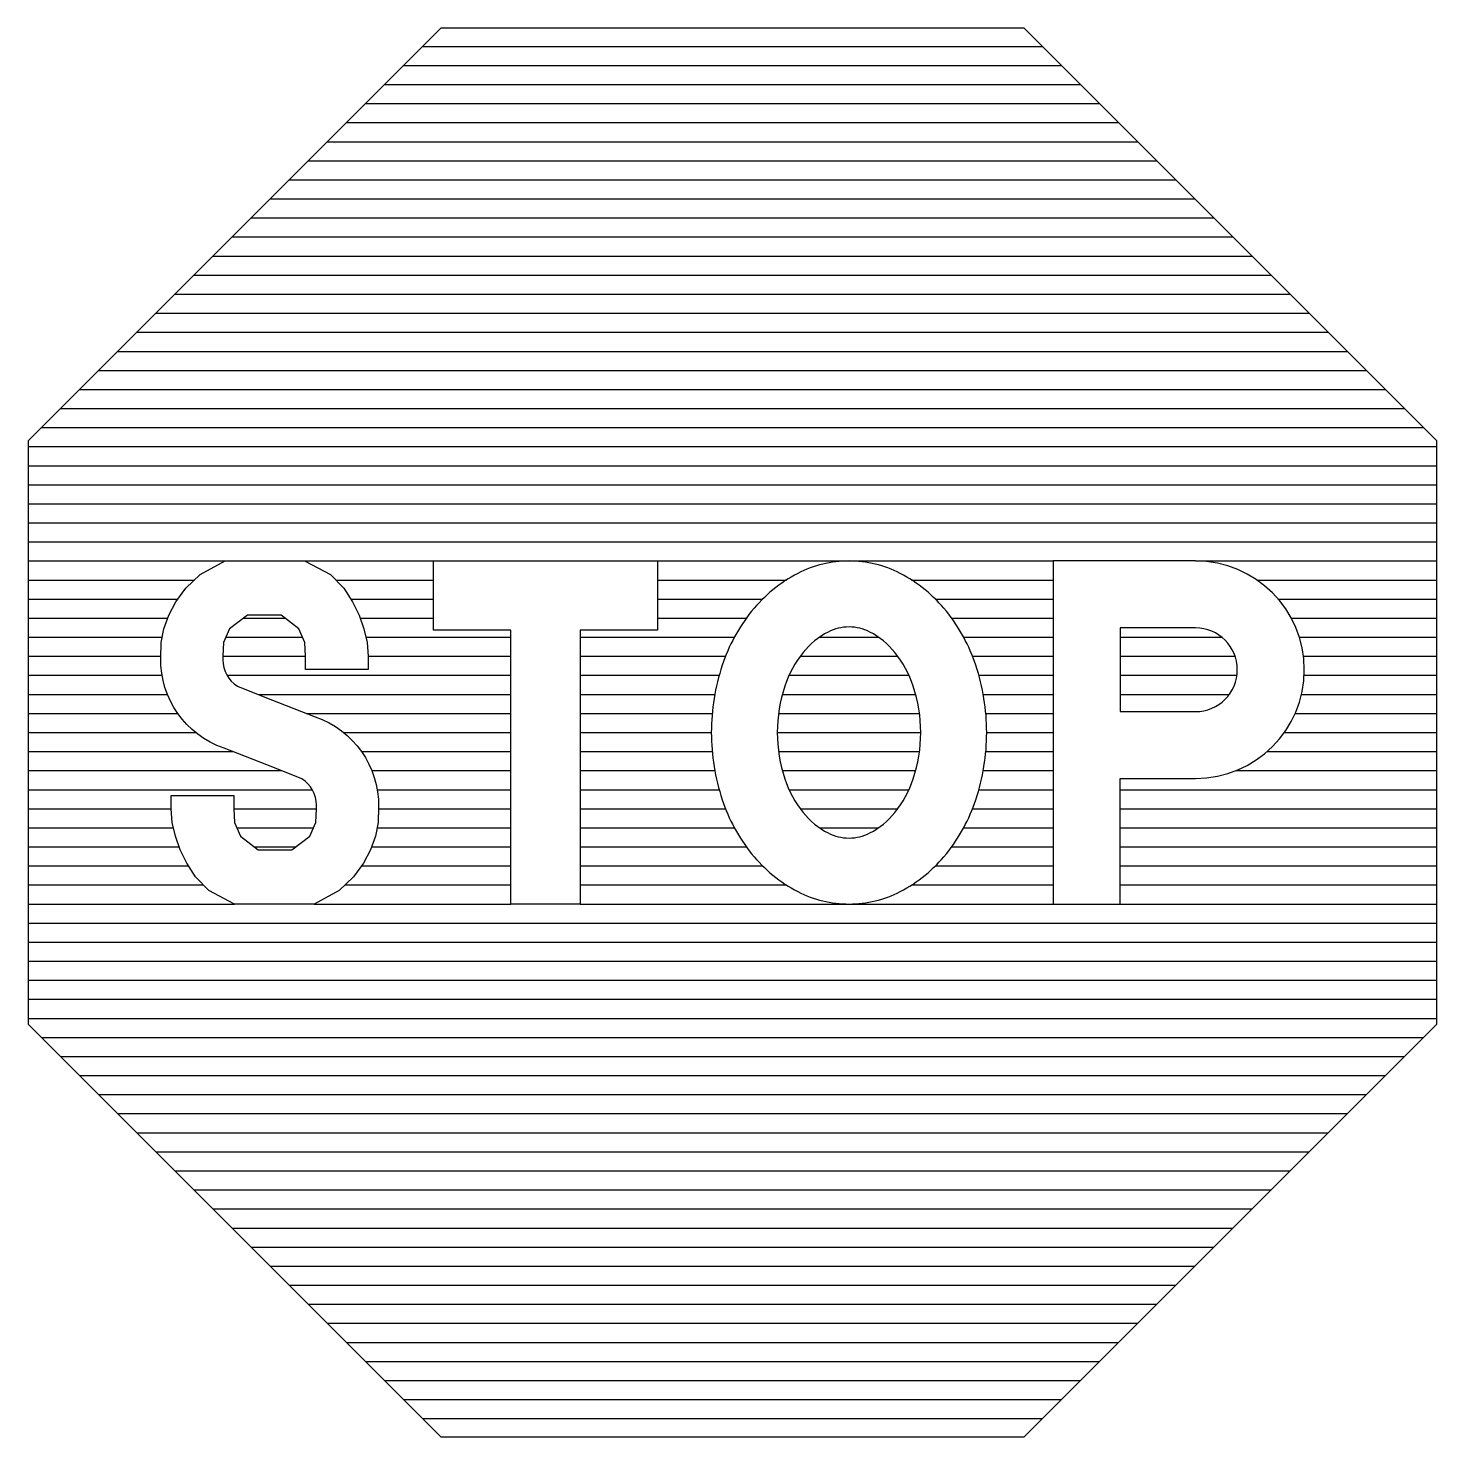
# Model space of a CAD drawing. Header units: millimetres. Extents: x -3 to 2253, y -3 to 1300.
# Drawn here: x 1900.38 to 1909.62, y 900.38 to 909.62 of the extents above; entities that cross this region are included whole.
import ezdxf

# ---------------------------------------------------------------- set-up
doc = ezdxf.new("R2010")
doc.units = ezdxf.units.MM
doc.layers.add('ROOD', color=1, linetype='Continuous')
doc.layers.add('VEILIG', color=7, linetype='Continuous')

# ---------------------------------------------------------------- blocks, each defined once
blk = doc.blocks.new('*X642')
at = {"color": 0}
for p, q in [((-2.0326, 4.5), (2.0326, 4.5)), ((-2.1576, 4.375), (2.1576, 4.375)), ((-2.2826, 4.25), (2.2826, 4.25)), ((-2.4076, 4.125), (2.4076, 4.125)), ((-2.5326, 4), (2.5326, 4)), ((-2.6576, 3.875), (2.6576, 3.875)), ((-2.7826, 3.75), (2.7826, 3.75)), ((-2.9076, 3.625), (2.9076, 3.625)), ((-3.0326, 3.5), (3.0326, 3.5)), ((-3.1576, 3.375), (3.1576, 3.375)), ((-3.2826, 3.25), (3.2826, 3.25)), ((-3.4076, 3.125), (3.4076, 3.125)), ((-3.5326, 3), (3.5326, 3)), ((-3.6576, 2.875), (3.6576, 2.875)), ((-3.7826, 2.75), (3.7826, 2.75)), ((-3.9076, 2.625), (3.9076, 2.625)), ((-4.0326, 2.5), (4.0326, 2.5)), ((-4.1576, 2.375), (4.1576, 2.375)), ((-4.2826, 2.25), (4.2826, 2.25)), ((-4.4076, 2.125), (4.4076, 2.125)), ((-4.5326, 2), (4.5326, 2)), ((-4.6196, 1.875), (4.6196, 1.875)), ((-4.6196, 1.75), (4.6196, 1.75)), ((-4.6196, 1.625), (4.6196, 1.625)), ((-4.6196, 1.5), (4.6196, 1.5)), ((-4.6196, 1.375), (4.6196, 1.375)), ((-4.6196, 1.25), (4.6196, 1.25)), ((-4.6196, 1.125), (-3.3277, 1.125)), ((-2.8062, 1.125), (-1.9621, 1.125)), ((-0.491, 1.125), (2.1037, 1.125)), ((3.0366, 1.125), (4.6196, 1.125)), ((-4.6196, 1), (-3.5292, 1)), ((-2.6012, 1), (-1.9621, 1)), ((-0.491, 1), (0.3534, 1)), ((1.175, 1), (2.1037, 1)), ((3.44, 1), (4.6196, 1)), ((-4.6196, 0.875), (-3.6385, 0.875)), ((-2.5031, 0.875), (-1.9621, 0.875)), ((-0.491, 0.875), (0.1972, 0.875)), ((1.3312, 0.875), (2.1037, 0.875)), ((3.579, 0.875), (4.6196, 0.875)), ((-4.6196, 0.75), (-3.7046, 0.75)), ((-3.2066, 0.75), (-2.9365, 0.75)), ((-2.4428, 0.75), (-1.9621, 0.75)), ((-0.491, 0.75), (0.0909, 0.75)), ((1.4375, 0.75), (2.1037, 0.75)), ((3.6646, 0.75), (4.6196, 0.75)), ((-4.6196, 0.625), (-3.741, 0.625)), ((-3.3228, 0.625), (-2.8203, 0.625)), ((-2.4044, 0.625), (-1.4533, 0.625)), ((-0.9998, 0.625), (0.0123, 0.625)), ((0.5708, 0.625), (0.9576, 0.625)), ((1.5161, 0.625), (2.1037, 0.625)), ((2.5427, 0.625), (3.209, 0.625)), ((3.7173, 0.625), (4.6196, 0.625)), ((-4.6196, 0.5), (-3.7497, 0.5)), ((-3.3432, 0.5), (-2.8, 0.5)), ((-2.3904, 0.5), (-1.4533, 0.5)), ((-0.9998, 0.5), (-0.046, 0.5)), ((0.4442, 0.5), (1.0842, 0.5)), ((1.5744, 0.5), (2.1037, 0.5)), ((2.5427, 0.5), (3.2963, 0.5)), ((3.7445, 0.5), (4.6196, 0.5)), ((-4.6196, 0.375), (-3.7415, 0.375)), ((-3.316, 0.375), (-1.4533, 0.375)), ((-0.9998, 0.375), (-0.0876, 0.375)), ((0.3709, 0.375), (1.1575, 0.375)), ((1.616, 0.375), (2.1037, 0.375)), ((2.5427, 0.375), (3.3085, 0.375)), ((3.7491, 0.375), (4.6196, 0.375)), ((-4.6196, 0.25), (-3.7064, 0.25)), ((-3.1117, 0.25), (-1.4533, 0.25)), ((-0.9998, 0.25), (-0.1163, 0.25)), ((0.3268, 0.25), (1.2016, 0.25)), ((1.6447, 0.25), (2.1037, 0.25)), ((2.5427, 0.25), (3.2584, 0.25)), ((3.7315, 0.25), (4.6196, 0.25)), ((-4.6196, 0.125), (-3.6386, 0.125)), ((-2.7944, 0.125), (-1.4533, 0.125)), ((-0.9998, 0.125), (-0.1333, 0.125)), ((0.302, 0.125), (1.2264, 0.125)), ((1.6617, 0.125), (2.1037, 0.125)), ((3.6899, 0.125), (4.6196, 0.125)), ((-4.6196, 0), (-3.5214, 0)), ((-2.5503, 0), (-1.4533, 0)), ((-0.9998, 0), (-0.1389, 0)), ((0.2938, 0), (1.2346, 0)), ((1.6673, 0), (2.1037, 0)), ((3.6193, 0), (4.6196, 0)), ((-4.6196, -0.125), (-3.2773, -0.125)), ((-2.433, -0.125), (-1.4533, -0.125)), ((-0.9998, -0.125), (-0.1333, -0.125)), ((0.302, -0.125), (1.2264, -0.125)), ((1.6617, -0.125), (2.1037, -0.125)), ((3.5067, -0.125), (4.6196, -0.125)), ((-4.6196, -0.25), (-2.96, -0.25)), ((-2.3653, -0.25), (-1.4533, -0.25)), ((-0.9998, -0.25), (-0.1163, -0.25)), ((0.3268, -0.25), (1.2016, -0.25)), ((1.6447, -0.25), (2.1037, -0.25)), ((3.3035, -0.25), (4.6196, -0.25)), ((-4.6196, -0.375), (-2.7556, -0.375)), ((-2.3302, -0.375), (-1.4533, -0.375)), ((-0.9998, -0.375), (-0.0876, -0.375)), ((0.3709, -0.375), (1.1575, -0.375)), ((1.616, -0.375), (2.1037, -0.375)), ((2.5427, -0.375), (4.6196, -0.375)), ((-4.6196, -0.5), (-3.6812, -0.5)), ((-3.2716, -0.5), (-2.7285, -0.5)), ((-2.3219, -0.5), (-1.4533, -0.5)), ((-0.9998, -0.5), (-0.046, -0.5)), ((0.4442, -0.5), (1.0842, -0.5)), ((1.5744, -0.5), (2.1037, -0.5)), ((2.5427, -0.5), (4.6196, -0.5)), ((-4.6196, -0.625), (-3.6673, -0.625)), ((-3.2513, -0.625), (-2.7488, -0.625)), ((-2.3306, -0.625), (-1.4533, -0.625)), ((-0.9998, -0.625), (0.0123, -0.625)), ((0.5708, -0.625), (0.9576, -0.625)), ((1.5161, -0.625), (2.1037, -0.625)), ((2.5427, -0.625), (4.6196, -0.625)), ((-4.6196, -0.75), (-3.6289, -0.75)), ((-3.1352, -0.75), (-2.8649, -0.75)), ((-2.367, -0.75), (-1.4533, -0.75)), ((-0.9998, -0.75), (0.0909, -0.75)), ((1.4375, -0.75), (2.1037, -0.75)), ((2.5427, -0.75), (4.6196, -0.75)), ((-4.6196, -0.875), (-3.5686, -0.875)), ((-2.4331, -0.875), (-1.4533, -0.875)), ((-0.9998, -0.875), (0.1972, -0.875)), ((1.3312, -0.875), (2.1037, -0.875)), ((2.5427, -0.875), (4.6196, -0.875)), ((-4.6196, -1), (-3.4705, -1)), ((-2.5423, -1), (-1.4533, -1)), ((-0.9998, -1), (0.3534, -1)), ((1.175, -1), (2.1037, -1)), ((2.5427, -1), (4.6196, -1)), ((-4.6196, -1.125), (-3.2654, -1.125)), ((-2.7439, -1.125), (-1.4533, -1.125)), ((-0.9998, -1.125), (2.1037, -1.125)), ((2.5427, -1.125), (4.6196, -1.125)), ((-4.6196, -1.25), (4.6196, -1.25)), ((-4.6196, -1.375), (4.6196, -1.375)), ((-4.6196, -1.5), (4.6196, -1.5)), ((-4.6196, -1.625), (4.6196, -1.625)), ((-4.6196, -1.75), (4.6196, -1.75)), ((-4.6196, -1.875), (4.6196, -1.875)), ((-4.5326, -2), (4.5326, -2)), ((-4.4076, -2.125), (4.4076, -2.125)), ((-4.2826, -2.25), (4.2826, -2.25)), ((-4.1576, -2.375), (4.1576, -2.375)), ((-4.0326, -2.5), (4.0326, -2.5)), ((-3.9076, -2.625), (3.9076, -2.625)), ((-3.7826, -2.75), (3.7826, -2.75)), ((-3.6576, -2.875), (3.6576, -2.875)), ((-3.5326, -3), (3.5326, -3)), ((-3.4076, -3.125), (3.4076, -3.125)), ((-3.2826, -3.25), (3.2826, -3.25)), ((-3.1576, -3.375), (3.1576, -3.375)), ((-3.0326, -3.5), (3.0326, -3.5)), ((-2.9076, -3.625), (2.9076, -3.625)), ((-2.7826, -3.75), (2.7826, -3.75)), ((-2.6576, -3.875), (2.6576, -3.875)), ((-2.5326, -4), (2.5326, -4)), ((-2.4076, -4.125), (2.4076, -4.125)), ((-2.2826, -4.25), (2.2826, -4.25)), ((-2.1576, -4.375), (2.1576, -4.375)), ((-2.0326, -4.5), (2.0326, -4.5))]:
    blk.add_line(p, q, dxfattribs=at)
blk = doc.blocks.new('PIC-66')
at = {"layer": 'VEILIG'}
for points in [[(-1.913, -4.6196), (1.913, -4.6196), (4.6196, -1.913), (4.6196, 1.913), (1.913, 4.6196), (-1.913, 4.6196), (-4.6196, 1.913), (-4.6196, -1.913)], [(-1.4533, 0.6715), (-1.9621, 0.6715), (-1.9621, 1.125), (-0.491, 1.125), (-0.491, 0.6715), (-0.9998, 0.6715), (-0.9998, -1.125), (-1.4533, -1.125)]]:
    blk.add_lwpolyline(points, close=True, dxfattribs=at)
for points in [[(-2.3904, 0.5017), (-2.3904, 0.4126), (-2.8, 0.4126), (-2.8, 0.5017), (-2.8052, 0.5907), (-2.8445, 0.6798), (-2.9611, 0.7688), (-3.182, 0.7688), (-3.2986, 0.6798), (-3.3379, 0.5907), (-3.3432, 0.5017), (-3.3432, 0.4769, 0.258341), (-3.2471, 0.3033), (-3.0669, 0.2324), (-2.7367, 0.1023, -0.326143), (-2.3217, -0.4876), (-2.3235, -0.5908), (-2.3421, -0.6798), (-2.3737, -0.7689), (-2.4204, -0.8579), (-2.4863, -0.947), (-2.5803, -1.036), (-2.7439, -1.125), (-3.2654, -1.125), (-3.435, -1.036), (-3.5227, -0.947), (-3.5795, -0.8579), (-3.6221, -0.7689), (-3.6538, -0.6798), (-3.6756, -0.5908), (-3.6812, -0.5017), (-3.6812, -0.4127), (-3.2716, -0.4127), (-3.2716, -0.5017), (-3.2664, -0.5908), (-3.2271, -0.6798), (-3.1105, -0.7689), (-2.8896, -0.7689), (-2.773, -0.6798), (-2.7337, -0.5908), (-2.7285, -0.5017), (-2.7285, -0.4769, 0.258341), (-2.8245, -0.3034), (-3.0047, -0.2324), (-3.3349, -0.1023, -0.326143), (-3.7499, 0.4875), (-3.7481, 0.5907), (-3.7295, 0.6798), (-3.6979, 0.7688), (-3.6512, 0.8579), (-3.5853, 0.9469), (-3.4913, 1.036), (-3.3277, 1.125), (-2.8062, 1.125), (-2.6366, 1.036), (-2.5489, 0.9469), (-2.4921, 0.8579), (-2.4495, 0.7688), (-2.4178, 0.6798), (-2.396, 0.5907)], [(0.7642, -1.125, 0.119659), (1.0993, -1.0437, 0.104888), (1.4028, -0.7955, 0.089085), (1.5959, -0.4409, 0.080423), (1.6673, 0, 0.080423), (1.5959, 0.4409, 0.089085), (1.4028, 0.7955, 0.104888), (1.0993, 1.0437, 0.119659), (0.7642, 1.125, 0.119659), (0.4291, 1.0437, 0.104888), (0.1256, 0.7955, 0.089085), (-0.0675, 0.4409, 0.080423), (-0.1389, 0, 0.080423), (-0.0675, -0.4409, 0.089085), (0.1256, -0.7955, 0.104888), (0.4291, -1.0437, 0.119659)], [(2.1037, -1.125), (2.5427, -1.125), (2.5427, -0.3018), (3.0366, -0.3018, 1), (3.0366, 1.125), (2.1037, 1.125)], [(0.7642, -0.6923, 0.119659), (0.9008, -0.6591, 0.104888), (1.0653, -0.5246, 0.089085), (1.1853, -0.3044, 0.080423), (1.2346, 0, 0.080423), (1.1853, 0.3044, 0.089085), (1.0653, 0.5246, 0.104888), (0.9008, 0.6591, 0.119659), (0.7642, 0.6923, 0.119659), (0.6276, 0.6591, 0.104888), (0.4631, 0.5246, 0.089085), (0.3431, 0.3044, 0.080423), (0.2938, 0, 0.080423), (0.3431, -0.3044, 0.089085), (0.4631, -0.5246, 0.104888), (0.6276, -0.6591, 0.119659)], [(2.5427, 0.686), (2.5427, 0.1372), (3.0366, 0.1372, 1), (3.0366, 0.686)]]:
    blk.add_lwpolyline(points, format="xyb", close=True, dxfattribs=at)
at = {"layer": 'ROOD'}
blk.add_blockref('*X642', (0, 0), dxfattribs=at)

msp = doc.modelspace()

# ---------------------------------------------------------------- block references
msp.add_blockref('PIC-66', (1905, 905))

doc.saveas('drawing.dxf')
